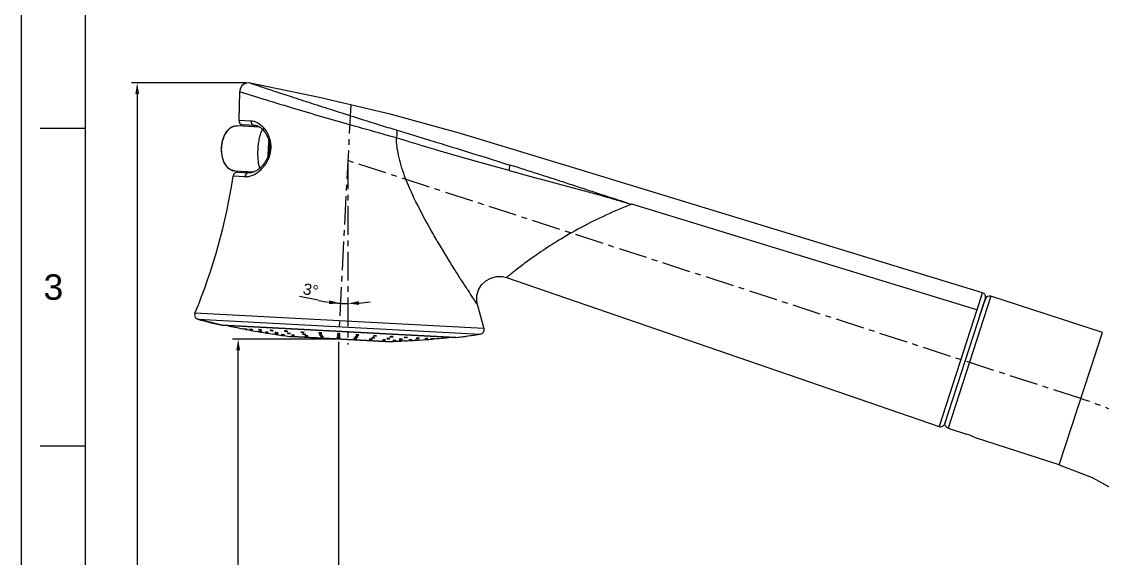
# Model space of a CAD drawing. Header units: millimetres. Extents: x 120 to 1856, y -818 to 764.
# Drawn here: x 119.5 to 360, y -413.2 to -293.8 of the extents above; entities that cross this region are included whole.
import ezdxf

# ---------------------------------------------------------------- set-up
doc = ezdxf.new("R2010")
doc.units = ezdxf.units.MM
doc.header["$LTSCALE"] = 0.1
doc.linetypes.add('CENTERX2', pattern=[101.6, 63.5, -12.7, 12.7, -12.7])
doc.layers.add('CENTER', color=1, linetype='CENTERX2')
doc.layers.add('DIM', color=3, linetype='Continuous')
doc.styles.get("Standard").update_dxf_attribs({"font": 'arial.ttf'})
doc.dimstyles.new('ISO-25', dxfattribs={"dimtxt": 2.5, "dimasz": 2.5, "dimexe": 1.25, "dimexo": 0.625, "dimtad": 1, "dimlfac": 1.33325, "dimtxsty": 'Standard', "dimcen": 2.5, "dimadec": 0, "dimazin": 0, "dimtfac": 1, "dimtmove": 0, "dimatfit": 3, "dimfxl": 0, "dimarcsym": 0})

# ---------------------------------------------------------------- blocks, each defined once
blk = doc.blocks.new('*D78')
at = {"layer": 'Defpoints', "color": 0}
for p in [(167.73, -364.44), (190.04, -364.44), (190.04, -583.77)]:
    blk.add_point(p, dxfattribs=at)
at = {"layer": 'DIM', "color": 0, "lineweight": -2}
for p, q in [((189.42, -364.44), (166.48, -364.44)), ((167.73, -581.27), (167.73, -366.94)), ((189.42, -583.77), (166.48, -583.77))]:
    blk.add_line(p, q, dxfattribs=at)
at = {"layer": 'DIM', "color": 0}
for points in [[(167.31, -366.94), (168.14, -366.94), (167.73, -364.44)], [(167.31, -581.27), (168.14, -581.27), (167.73, -583.77)]]:
    blk.add_solid(points, dxfattribs=at)
at = {"layer": 'DIM', "color": 0, "insert": (165.6, -474.1), "char_height": 2.5, "attachment_point": 5, "rotation": 90}
blk.add_mtext('219,3', dxfattribs=at)
blk = doc.blocks.new('*D85')
at = {"layer": 'Defpoints', "color": 0}
for p in [(170.11, -307.42), (145.25, -583.77), (386.14, -583.77)]:
    blk.add_point(p, dxfattribs=at)
at = {"layer": 'DIM', "color": 0, "lineweight": -2}
for p, q in [((169.48, -307.42), (144, -307.42)), ((145.25, -309.92), (145.25, -581.27)), ((385.52, -583.77), (144, -583.77))]:
    blk.add_line(p, q, dxfattribs=at)
at = {"layer": 'DIM', "color": 0}
for points in [[(144.83, -309.92), (145.67, -309.92), (145.25, -307.42)], [(144.83, -581.27), (145.67, -581.27), (145.25, -583.77)]]:
    blk.add_solid(points, dxfattribs=at)
at = {"layer": 'DIM', "color": 0, "insert": (143.12, -445.59), "char_height": 2.5, "attachment_point": 5, "rotation": 90}
blk.add_mtext('276,3', dxfattribs=at)
blk = doc.blocks.new('*D86')
at = {"layer": 'Defpoints', "color": 0}
for p in [(192.77, -312.32), (192.12, -324.7), (191.57, -356.51), (190.04, -364.44), (192.12, -365.68)]:
    blk.add_point(p, dxfattribs=at)
at = {"layer": 'DIM', "color": 0, "lineweight": -2}
blk.add_line((185.5, -355.81), (181.38, -354.94), dxfattribs=at)
for start, end in [(257.9839, 267), (257.9909, 262.4954), (267, 270), (274.5046, 279.0091)]:
    blk.add_arc((192.12, -324.7), 31.81, start, end, dxfattribs=at)
at = {"layer": 'DIM', "color": 0}
for points in [[(188.01, -355.82), (187.93, -356.65), (190.46, -356.47)], [(194.64, -356.83), (194.6, -356), (192.12, -356.51)]]:
    blk.add_solid(points, dxfattribs=at)
at = {"layer": 'DIM', "color": 0, "insert": (183.84, -353.51), "char_height": 2.5, "attachment_point": 5, "rotation": 347.9839}
blk.add_mtext('3°', dxfattribs=at)
blk = doc.blocks.new('*D84')
at = {"layer": 'Defpoints', "color": 0}
for p in [(190.04, -364.44), (412.22, -473.76), (412.22, -516.75)]:
    blk.add_point(p, dxfattribs=at)
at = {"layer": 'DIM', "color": 0, "lineweight": -2}
for p, q in [((190.04, -365.06), (190.04, -475.01)), ((412.22, -516.13), (412.22, -472.51)), ((192.54, -473.76), (409.72, -473.76))]:
    blk.add_line(p, q, dxfattribs=at)
at = {"layer": 'DIM', "color": 0}
for points in [[(192.54, -473.34), (192.54, -474.18), (190.04, -473.76)], [(409.72, -473.34), (409.72, -474.18), (412.22, -473.76)]]:
    blk.add_solid(points, dxfattribs=at)
at = {"layer": 'DIM', "color": 0, "insert": (301.13, -471.63), "char_height": 2.5, "attachment_point": 5}
blk.add_mtext('222,2', dxfattribs=at)

msp = doc.modelspace()

# ---------------------------------------------------------------- linework, layer by layer
for p, q in [((133.6792, -176.134), (133.6792, -741.7905)), ((133.6792, -317.5481), (123.6792, -317.5481)), ((133.6792, -388.2552), (123.6792, -388.2552))]:
    msp.add_line(p, q)
at = {"color": 7, "linetype": 'Continuous'}
for p, q in [((168.0285, -309.4151), (167.8514, -315.6854)), ((171.6674, -310.5231), (168.0285, -309.4151)), ((172.7765, -310.8595), (171.6674, -310.5231)), ((174.5279, -311.3892), (172.7765, -310.8595)), ((172.397, -317.25), (167.4841, -316.9925)), ((167.8501, -315.7099), (170.5356, -315.8506)), ((167.8514, -315.6854), (167.8502, -315.7097)), ((171.3732, -316.8959), (168.7965, -316.7609)), ((193.6389, -317.0368), (192.5413, -316.7196)), ((173.3954, -318.0686), (173.0565, -317.7164)), ((202.8402, -317.8859), (208.6933, -319.6675)), ((243.0517, -326.5207), (217.1836, -318.6759)), ((163.9539, -321.8143), (164.0554, -321.8197)), ((174.5674, -322.7545), (174.6075, -321.9888)), ((174.7004, -322.0847), (174.6031, -322.0809)), ((174.5726, -322.6624), (174.6081, -322.6647)), ((166.9608, -326.9788), (171.2264, -327.2023)), ((333.3277, -354.1209), (243.0517, -326.5207)), ((169.2105, -328.302), (166.5915, -328.1647)), ((167.6328, -327.3144), (170.1488, -327.4463)), ((169.2557, -327.2993), (169.2505, -327.3992)), ((169.2558, -327.2993), (170.6843, -327.3742)), ((254.3259, -334.1504), (255.2878, -334.4444)), ((332.0917, -357.924), (255.2885, -334.4429)), ((227.4107, -350.7636), (323.651, -383.9018)), ((324.9276, -383.2653), (333.9862, -355.3861)), ((335.1977, -354.8934), (325.6645, -384.2336)), ((332.1073, -357.9324), (333.3257, -354.1254)), ((332.8279, -358.9491), (333.9686, -355.4361)), ((333.9836, -355.3902), (333.6857, -356.31)), ((360.0013, -362.9525), (335.1977, -354.8934)), ((220.9295, -356.6934), (222.3947, -362.0493)), ((332.0912, -357.9256), (323.651, -383.9018)), ((333.4224, -357.121), (333.6857, -356.31)), ((222.3947, -362.0493), (158.1133, -358.6804)), ((164.115, -361.3637), (158.7767, -360.029)), ((158.7767, -360.029), (221.594, -363.3211)), ((164.1668, -361.371), (164.115, -361.3637)), ((216.1453, -364.0905), (164.115, -361.3637)), ((164.1668, -361.371), (216.0931, -364.0923)), ((168.6786, -362.1379), (168.6525, -362.1328)), ((168.7533, -362.1526), (168.6786, -362.1379)), ((168.9994, -362.2009), (168.7533, -362.1526)), ((169.1329, -362.2271), (168.9994, -362.2009)), ((169.3397, -362.1999), (169.0578, -362.155)), ((169.0578, -362.155), (169.1613, -362.182)), ((169.2454, -362.2491), (169.1329, -362.2271)), ((169.1613, -362.182), (169.3365, -362.2185)), ((169.3202, -362.2638), (169.2454, -362.2491)), ((169.3463, -362.2689), (169.3202, -362.2638)), ((169.6479, -362.2621), (169.4729, -362.2257)), ((169.5823, -362.2648), (169.7517, -362.2892)), ((169.7517, -362.2892), (169.6479, -362.2621)), ((170.6054, -362.2658), (170.2585, -362.2208)), ((170.2585, -362.2208), (170.3612, -362.2535)), ((170.3612, -362.2535), (170.4718, -362.278)), ((170.7388, -362.3274), (170.8515, -362.3441)), ((170.8498, -362.3166), (170.7394, -362.2921)), ((170.9527, -362.3493), (170.8498, -362.3166)), ((170.8515, -362.3441), (170.9527, -362.3493)), ((172.0411, -362.7654), (172.0243, -362.7625)), ((172.0901, -362.7738), (172.0411, -362.7654)), ((172.1667, -362.787), (172.0901, -362.7738)), ((172.3716, -362.8224), (172.1667, -362.787)), ((172.2082, -362.3276), (172.3099, -362.3648)), ((172.3614, -362.3771), (172.6067, -362.4236)), ((172.6178, -362.8649), (172.3716, -362.8224)), ((172.7396, -362.8237), (172.468, -362.7868)), ((172.468, -362.7868), (172.571, -362.8109)), ((172.7498, -362.3974), (172.5053, -362.351)), ((172.571, -362.8109), (172.7376, -362.8416)), ((172.6927, -362.8778), (172.6178, -362.8649)), ((172.7189, -362.8823), (172.6927, -362.8778)), ((172.727, -362.4409), (172.8243, -362.451)), ((172.9029, -362.4469), (172.8011, -362.4096)), ((172.8243, -362.451), (172.9029, -362.4469)), ((173.0596, -362.8804), (172.8932, -362.8497)), ((172.9869, -362.8828), (173.1628, -362.9045)), ((173.1628, -362.9045), (173.0596, -362.8804)), ((174.1419, -362.8988), (173.7775, -362.8585)), ((173.7775, -362.8585), (173.8797, -362.8878)), ((173.8797, -362.8878), (173.9733, -362.9063)), ((174.245, -362.9506), (174.443, -362.9726)), ((174.3702, -362.9407), (174.2767, -362.9222)), ((174.4726, -362.9701), (174.3702, -362.9407)), ((174.443, -362.9726), (174.4725, -362.9703)), ((174.8319, -362.4713), (174.9324, -362.5118)), ((174.9324, -362.5118), (175.3098, -362.5776)), ((175.4267, -362.5377), (175.0494, -362.4719)), ((175.5273, -362.5782), (175.4267, -362.5377)), ((176.0798, -362.9789), (175.8866, -362.974)), ((175.8866, -362.974), (175.9879, -363.0073)), ((175.9879, -363.0073), (176.017, -363.0134)), ((176.0165, -363.0134), (176.3895, -363.0709)), ((176.4523, -363.0363), (176.0798, -362.9789)), ((176.3895, -363.0709), (176.5822, -363.0757)), ((176.4807, -363.0423), (176.4518, -363.0363)), ((176.5822, -363.0757), (176.4807, -363.0423)), ((178.029, -362.6464), (178.0864, -362.6771)), ((178.0864, -362.6771), (178.1133, -362.6849)), ((178.1285, -362.6888), (178.4408, -362.7416)), ((178.6254, -362.6957), (178.2699, -362.6386)), ((178.6677, -362.7075), (178.6254, -362.6957)), ((178.7251, -362.7382), (178.6677, -362.7075)), ((181.7021, -362.8666), (181.6765, -362.8461)), ((181.7021, -362.8666), (181.7461, -362.8816)), ((181.7752, -362.8892), (182.1051, -362.937)), ((181.8333, -362.8245), (181.9417, -362.8298)), ((181.9417, -362.8298), (182.2747, -362.8778)), ((182.1051, -362.937), (182.2143, -362.9424)), ((182.2143, -362.9424), (182.3571, -362.9328)), ((182.3167, -362.8892), (182.2747, -362.8778)), ((182.348, -362.9004), (182.3167, -362.8892)), ((182.3736, -362.9209), (182.348, -362.9004)), ((182.3571, -362.9328), (182.3736, -362.9209)), ((185.6343, -363.0627), (185.6405, -363.073)), ((185.7691, -363.0353), (185.6399, -363.055)), ((185.6405, -363.073), (185.6906, -363.0944)), ((185.6906, -363.0944), (185.7325, -363.1051)), ((185.8816, -363.036), (185.7691, -363.0353)), ((186.2339, -363.0767), (185.8816, -363.036)), ((186.2929, -363.0928), (186.2339, -363.0767)), ((186.3261, -363.1089), (186.2929, -363.0928)), ((350.4217, -392.4353), (360.0013, -362.9525)), ((175.4266, -363.3174), (175.4003, -363.3135)), ((175.5018, -363.3286), (175.4266, -363.3174)), ((175.6147, -363.3454), (175.5018, -363.3286)), ((175.8815, -363.3852), (175.6147, -363.3454)), ((175.9943, -363.402), (175.8815, -363.3852)), ((175.8997, -363.3396), (175.8877, -363.3402)), ((175.8878, -363.3401), (175.9204, -363.3486)), ((175.9505, -363.3443), (175.8997, -363.3396)), ((175.9204, -363.3486), (175.9903, -363.3613)), ((176.0356, -363.3545), (175.9505, -363.3443)), ((175.9903, -363.3613), (176.3264, -363.4125)), ((176.0695, -363.4132), (175.9943, -363.402)), ((176.4807, -363.4204), (176.0356, -363.3545)), ((176.0958, -363.4172), (176.0695, -363.4132)), ((176.4355, -363.4272), (176.5206, -363.4374)), ((176.5506, -363.4331), (176.4807, -363.4204)), ((176.5206, -363.4374), (176.5714, -363.4421)), ((176.5834, -363.4416), (176.5506, -363.4331)), ((176.5714, -363.4421), (176.5834, -363.4416)), ((177.3643, -363.4164), (177.3173, -363.4184)), ((177.3173, -363.4184), (177.3593, -363.4322)), ((177.3593, -363.4322), (177.4191, -363.4443)), ((177.9112, -363.4873), (177.3643, -363.4164)), ((177.4191, -363.4443), (177.5239, -363.462)), ((177.7728, -363.4965), (177.8839, -363.5087)), ((178.0132, -363.5132), (177.9112, -363.4873)), ((177.9128, -363.5113), (177.9662, -363.5152)), ((177.9662, -363.5152), (178.0132, -363.5132)), ((178.9194, -363.1259), (178.6896, -363.1275)), ((178.6896, -363.1275), (178.7645, -363.1574)), ((178.7645, -363.1574), (178.7811, -363.1614)), ((178.79, -363.1634), (179.156, -363.2175)), ((179.2853, -363.1801), (178.9194, -363.1259)), ((179.156, -363.2175), (179.3845, -363.2186)), ((179.311, -363.1861), (179.2846, -363.1801)), ((179.3859, -363.216), (179.311, -363.1861)), ((179.5911, -363.5429), (179.6939, -363.5386)), ((179.6277, -363.5581), (179.5911, -363.5429)), ((200.4705, -364.9837), (179.6106, -363.8905)), ((179.6453, -363.8936), (179.6106, -363.8905)), ((179.6922, -363.572), (179.6277, -363.5581)), ((179.6453, -363.8936), (200.4357, -364.9831)), ((179.6922, -363.572), (179.8052, -363.5908)), ((180.1864, -363.5979), (179.6939, -363.5386)), ((180.0717, -363.623), (180.1847, -363.6315)), ((180.1847, -363.6314), (180.2605, -363.6329)), ((180.2876, -363.627), (180.1864, -363.5979)), ((180.2605, -363.6329), (180.2876, -363.627)), ((182.0461, -363.3113), (182.1935, -363.296)), ((182.0798, -363.3312), (182.0461, -363.3113)), ((182.0798, -363.3312), (182.1203, -363.3424)), ((182.1458, -363.3482), (182.4664, -363.392)), ((182.1935, -363.296), (182.3028, -363.3018)), ((182.3028, -363.3018), (182.6434, -363.3471)), ((182.4664, -363.392), (182.7388, -363.3894)), ((182.7298, -363.6976), (182.5541, -363.7052)), ((182.5541, -363.7052), (182.6546, -363.7359)), ((182.6804, -363.3557), (182.6434, -363.3471)), ((182.6546, -363.7359), (182.7469, -363.7508)), ((182.7096, -363.3642), (182.6804, -363.3557)), ((182.7433, -363.384), (182.7096, -363.3642)), ((183.1507, -363.7446), (182.7298, -363.6976)), ((183.0758, -363.783), (183.1725, -363.7858)), ((183.2514, -363.7753), (183.1507, -363.7446)), ((183.1725, -363.7858), (183.2514, -363.7753)), ((185.7325, -363.1051), (186.1046, -363.1465)), ((185.7878, -363.5161), (185.7961, -363.5259)), ((185.9174, -363.4949), (185.7919, -363.5106)), ((185.7961, -363.5259), (185.8465, -363.5436)), ((185.8465, -363.5436), (185.887, -363.5526)), ((185.887, -363.5526), (186.2613, -363.5915)), ((186.03, -363.4966), (185.9174, -363.4949)), ((186.0049, -363.8941), (186.105, -363.9248)), ((186.3865, -363.5348), (186.03, -363.4966)), ((186.105, -363.9248), (186.3216, -363.951)), ((186.6027, -363.9174), (186.2652, -363.8828)), ((186.3323, -363.1189), (186.3261, -363.1089)), ((186.4437, -363.5484), (186.3865, -363.5348)), ((186.4426, -363.9594), (186.6384, -363.9618)), ((186.4776, -363.5616), (186.4437, -363.5484)), ((186.4859, -363.5713), (186.4776, -363.5616)), ((186.703, -363.9481), (186.6027, -363.9174)), ((186.6384, -363.9618), (186.703, -363.9481)), ((189.808, -364.1258), (189.7079, -364.0969)), ((189.7481, -363.719), (189.7271, -363.7319)), ((189.7271, -363.7319), (189.8262, -363.7664)), ((190.0044, -363.7057), (189.7481, -363.719)), ((189.7716, -363.2727), (189.7503, -363.2883)), ((189.7503, -363.2883), (189.8484, -363.3284)), ((190.0288, -363.2542), (189.7716, -363.2727)), ((189.808, -364.1258), (189.8803, -364.135)), ((190.1517, -363.7948), (189.8262, -363.7664)), ((190.1739, -363.3592), (189.8484, -363.3284)), ((189.8803, -364.135), (190.0557, -364.1487)), ((190.3268, -363.734), (190.0044, -363.7057)), ((190.351, -363.2849), (190.0288, -363.2542)), ((190.3067, -364.1045), (190.0592, -364.0816)), ((190.2598, -363.7952), (190.1517, -363.7948)), ((190.2822, -363.3585), (190.1739, -363.3592)), ((190.1892, -364.1532), (190.407, -364.1335)), ((190.407, -364.1335), (190.3067, -364.1045)), ((190.4261, -363.7685), (190.3268, -363.734)), ((190.4493, -363.325), (190.351, -363.2849)), ((193.5997, -364.2761), (193.411, -364.2996)), ((193.411, -364.2996), (193.5113, -364.3253)), ((193.5113, -364.3253), (193.6687, -364.3381)), ((193.8532, -364.2805), (193.5997, -364.2761)), ((193.6755, -363.9388), (193.6663, -363.9476)), ((193.6663, -363.9476), (193.7305, -363.9729)), ((193.6977, -363.9319), (193.6755, -363.9388)), ((193.7305, -363.9729), (193.7658, -363.9788)), ((193.7658, -363.9788), (194.1097, -363.9982)), ((194.0104, -364.2933), (193.8532, -364.2805)), ((193.8735, -363.5044), (193.8663, -363.5138)), ((193.8663, -363.5138), (193.9404, -363.5459)), ((194.0323, -363.4765), (193.8793, -363.5012)), ((193.8931, -364.3429), (193.9902, -364.34)), ((193.9648, -363.5504), (194.3134, -363.5716)), ((193.9902, -364.34), (194.1109, -364.3189)), ((194.1109, -364.3189), (194.0104, -364.2933)), ((194.1479, -363.4729), (194.0323, -363.4765)), ((194.1097, -363.9982), (194.2214, -363.9948)), ((194.4677, -363.4943), (194.1479, -363.4729)), ((194.2214, -363.9948), (194.3074, -363.9866)), ((194.333, -363.9474), (194.2666, -363.9346)), ((194.3074, -363.9866), (194.3571, -363.9746)), ((194.3134, -363.5716), (194.4259, -363.5665)), ((194.3663, -363.9658), (194.333, -363.9474)), ((194.3571, -363.9746), (194.3663, -363.9657)), ((194.4259, -363.5665), (194.5115, -363.5556)), ((194.5321, -363.5088), (194.4677, -363.4943)), ((194.5115, -363.5556), (194.5591, -363.5404)), ((194.5663, -363.531), (194.5321, -363.5088)), ((194.5591, -363.5404), (194.5663, -363.5309)), ((196.8617, -364.4886), (196.9627, -364.5096)), ((196.9627, -364.5096), (197.0356, -364.5146)), ((197.0356, -364.5146), (197.2786, -364.519)), ((197.3886, -364.4658), (197.1459, -364.4614)), ((197.2786, -364.519), (197.489, -364.5091)), ((197.4613, -364.4708), (197.3886, -364.4658)), ((197.4435, -364.1363), (197.408, -364.1526)), ((197.408, -364.1526), (197.446, -364.1698)), ((197.4983, -364.1277), (197.4435, -364.1363)), ((197.446, -364.1698), (197.5082, -364.179)), ((197.5625, -364.4917), (197.4613, -364.4708)), ((197.489, -364.5091), (197.5625, -364.4917)), ((197.5082, -364.179), (197.6175, -364.1871)), ((197.8517, -363.7129), (197.8241, -363.7306)), ((197.8241, -363.7306), (197.8493, -363.7479)), ((197.8493, -363.7479), (197.9233, -363.7626)), ((197.9096, -363.7006), (197.8517, -363.7129)), ((197.8786, -364.1881), (197.9928, -364.1807)), ((198.0163, -363.7713), (197.9233, -363.7626)), ((198.071, -364.1359), (198.0085, -364.1266)), ((198.2398, -363.7748), (198.0163, -363.7713)), ((198.0196, -364.1779), (198.0734, -364.1693)), ((198.1089, -364.1531), (198.071, -364.1359)), ((198.0734, -364.1693), (198.1089, -364.1531)), ((198.4361, -363.7597), (198.2398, -363.7748)), ((198.4997, -363.7117), (198.4257, -363.6971)), ((198.4975, -363.7468), (198.4361, -363.7597)), ((198.4975, -363.7468), (198.5251, -363.7291)), ((198.5251, -363.7291), (198.4997, -363.7117)), ((200.0426, -364.6257), (199.8248, -364.6509)), ((199.8248, -364.6509), (199.9267, -364.666)), ((199.9267, -364.6661), (200.3085, -364.6654)), ((200.4245, -364.625), (200.0426, -364.6257)), ((200.3085, -364.6654), (200.5263, -364.6401)), ((200.5263, -364.6401), (200.4245, -364.625)), ((200.4357, -364.9831), (200.4705, -364.9837)), ((200.8421, -364.3145), (200.7645, -364.3364)), ((200.7645, -364.3364), (200.8375, -364.3548)), ((200.8657, -364.3571), (200.9609, -364.3614)), ((200.9609, -364.3614), (201.191, -364.3588)), ((201.191, -364.3588), (201.372, -364.3452)), ((201.4663, -364.3212), (201.3649, -364.3004)), ((201.3887, -364.3431), (201.4663, -364.3212)), ((201.532, -363.9058), (201.4716, -363.9304)), ((201.4716, -363.9304), (201.5297, -363.9518)), ((201.5297, -363.9518), (201.572, -363.9568)), ((201.572, -363.9568), (201.6722, -363.9624)), ((201.6722, -363.9624), (201.9144, -363.9584)), ((201.9144, -363.9584), (202.0263, -363.9491)), ((202.0263, -363.9491), (202.0851, -363.9413)), ((202.1736, -363.9117), (202.0731, -363.8853)), ((202.0851, -363.9413), (202.1132, -363.9363)), ((202.348, -364.7518), (202.0986, -364.7754)), ((202.0986, -364.7754), (202.1452, -364.7824)), ((202.1132, -363.9363), (202.1736, -363.9117)), ((202.1452, -364.7824), (202.1805, -364.7837)), ((202.2013, -364.7841), (202.5515, -364.7776)), ((202.6977, -364.7452), (202.348, -364.7518)), ((202.5515, -364.7776), (202.6632, -364.7714)), ((202.6632, -364.7714), (202.7939, -364.7574)), ((202.7541, -364.747), (202.6977, -364.7452)), ((202.8007, -364.754), (202.7541, -364.747)), ((203.5281, -364.8537), (203.54, -364.8554)), ((203.6498, -364.8423), (203.5303, -364.8526)), ((203.7008, -364.4643), (203.5675, -364.4899)), ((203.5675, -364.4899), (203.6698, -364.5041)), ((203.6316, -364.8557), (203.9961, -364.8431)), ((203.6698, -364.5041), (203.7741, -364.5052)), ((204.1675, -364.4473), (203.7008, -364.4643)), ((204.1268, -364.8235), (203.7626, -364.8361)), ((204.0422, -364.8792), (204.0156, -364.8804)), ((204.0238, -364.4961), (204.1367, -364.4871)), ((204.1181, -364.8759), (204.0422, -364.8792)), ((204.1089, -364.8369), (204.2283, -364.8266)), ((204.2197, -364.8715), (204.1181, -364.8759)), ((204.1367, -364.4871), (204.2158, -364.4774)), ((204.2187, -364.8238), (204.1667, -364.8231)), ((204.2699, -364.4615), (204.1675, -364.4473)), ((204.2158, -364.4774), (204.2699, -364.4615)), ((204.2305, -364.8255), (204.2187, -364.8238)), ((204.2322, -364.871), (204.2197, -364.8715)), ((204.6156, -364.8544), (204.2322, -364.871)), ((204.7181, -364.8499), (204.6156, -364.8544)), ((204.7729, -364.0757), (204.6687, -364.1055)), ((204.6687, -364.1055), (204.7703, -364.1252)), ((204.8611, -364.1276), (204.7703, -364.1252)), ((205.1784, -364.1123), (204.8611, -364.1276)), ((205.2672, -364.1016), (205.1784, -364.1123)), ((205.2672, -364.1016), (205.3443, -364.0864)), ((205.3714, -364.0718), (205.2698, -364.0521)), ((205.3443, -364.0864), (205.3714, -364.0718)), ((205.8764, -364.5783), (205.6766, -364.6054)), ((205.6766, -364.6054), (205.78, -364.6126)), ((205.78, -364.6126), (205.877, -364.6108)), ((206.2761, -364.5599), (205.8764, -364.5783)), ((206.1798, -364.5942), (206.2876, -364.5842)), ((206.3796, -364.5671), (206.2761, -364.5599)), ((206.2876, -364.5842), (206.3796, -364.5671)), ((207.2599, -364.6508), (206.9861, -364.6771)), ((206.9861, -364.6771), (207.0903, -364.6771)), ((207.0903, -364.6771), (207.2985, -364.6665)), ((207.585, -364.6327), (207.2599, -364.6508)), ((207.4498, -364.216), (207.2924, -364.2491)), ((207.2924, -364.2491), (207.3953, -364.262)), ((207.3953, -364.262), (207.4928, -364.261)), ((207.4155, -364.6589), (207.6213, -364.6424)), ((207.4564, -364.6997), (207.4298, -364.7014)), ((207.8926, -364.1903), (207.4498, -364.216)), ((207.5323, -364.6946), (207.4564, -364.6997)), ((207.6465, -364.6871), (207.5323, -364.6946)), ((207.6894, -364.6326), (207.585, -364.6327)), ((207.6213, -364.6424), (207.6894, -364.6326)), ((207.7815, -364.6781), (207.6465, -364.6871)), ((208.0187, -364.6624), (207.7815, -364.6781)), ((207.8382, -364.2363), (207.9284, -364.2237)), ((207.9957, -364.2031), (207.8926, -364.1903)), ((207.9284, -364.2237), (207.9957, -364.2031)), ((208.0525, -364.6602), (208.0187, -364.6624)), ((208.1006, -364.657), (208.0525, -364.6602)), ((208.1332, -364.6549), (208.1006, -364.657)), ((208.1332, -364.6549), (208.1159, -364.656)), ((209.4603, -364.3213), (209.2421, -364.356)), ((209.2421, -364.356), (209.3462, -364.3613)), ((209.3462, -364.3613), (209.4624, -364.3563)), ((209.8417, -364.2954), (209.4603, -364.3213)), ((209.8269, -364.3242), (209.7278, -364.3354)), ((209.946, -364.3007), (209.8269, -364.3242)), ((209.8417, -364.2954), (209.946, -364.3007)), ((210.7267, -364.3877), (210.4428, -364.4217)), ((210.4428, -364.4217), (210.5479, -364.4195)), ((210.5479, -364.4195), (210.7494, -364.4048)), ((211.0418, -364.363), (210.7267, -364.3877)), ((210.8746, -364.4416), (210.8481, -364.4439)), ((210.8631, -364.3948), (211.0753, -364.3728)), ((210.9505, -364.4348), (210.8746, -364.4416)), ((211.0459, -364.4263), (210.9505, -364.4348)), ((211.147, -364.3608), (211.0418, -364.363)), ((211.0649, -364.4246), (211.0459, -364.4263)), ((211.2002, -364.4125), (211.0649, -364.4246)), ((211.0753, -364.3728), (211.147, -364.3608)), ((211.4379, -364.3913), (211.2002, -364.4125)), ((211.4717, -364.3883), (211.4379, -364.3913)), ((211.5258, -364.3835), (211.4717, -364.3883)), ((211.5524, -364.3811), (211.5258, -364.3835)), ((216.0931, -364.0923), (216.1453, -364.0905)), ((216.1453, -364.0905), (221.594, -363.3211)), ((325.6645, -384.2336), (329.8016, -385.5778)), ((350.4217, -392.4353), (331.8, -386.3847))]:
    msp.add_line(p, q, dxfattribs=at)
msp.add_lwpolyline([(119.5378, -161.9925), (539.5378, -161.9925), (539.5378, -755.9319), (119.5378, -755.9319)], close=True)
for points in [[(170.4082, -307.4593), (170.1087, -307.4246), (169.5464, -307.482), (169.0036, -307.7063), (168.5451, -308.0824), (168.2192, -308.5708), (168.053, -309.1112), (168.0285, -309.4151)], [(217.1836, -318.6759), (201.8389, -314.4917), (186.0926, -310.7141), (170.4082, -307.4593)], [(167.4842, -316.9925), (166.9349, -317.0284), (166.3592, -317.2089), (165.8329, -317.5226), (165.3878, -317.9288), (165.0042, -318.4198), (164.6637, -319.0152), (164.3786, -319.6911), (164.1602, -320.4183), (164.0175, -321.1587), (163.9539, -321.8143)], [(163.9539, -321.8143), (163.9484, -322.4708), (164.0121, -323.2195), (164.1514, -323.9616), (164.3623, -324.6609), (164.6378, -325.2893), (164.9694, -325.8227), (165.3707, -326.2771), (165.861, -326.6455), (166.415, -326.8856), (166.9607, -326.9788)], [(220.9331, -356.7078), (220.8119, -356.0291), (220.8387, -354.746), (221.1977, -353.497), (221.8716, -352.3762), (222.7945, -351.4825), (223.9411, -350.8428), (225.2066, -350.5245), (226.5093, -350.5442), (227.4108, -350.7635)], [(350.4217, -392.4353), (357.6951, -395.2633), (365.0222, -399.2117), (371.9678, -404.1557), (378.3242, -410.0388), (383.9043, -416.7575), (388.5744, -424.1393), (392.2112, -432.0037), (394.7731, -440.141), (396.2702, -448.3356), (396.7176, -456.1561)]]:
    msp.add_lwpolyline(points, dxfattribs=at)
for centre, radius, start, end in [((685.7745, 1381.9175), 1768.8021, 253.1997785, 253.383543), ((638.5551, 1223.0885), 1603.1026, 253.3774019, 253.8460542), ((167.3426, -319.1618), 2.172, 100.280473, 101.702669), ((168.8488, -315.7622), 1, 177, 267), ((167.6522, -322.4178), 7.6395, 37.224361, 41.438473), ((566.1488, 861.9878), 1234.5429, 252.7045587, 252.8852591), ((175.2993, -319.1449), 2.5411, 148.6096, 149.693775), ((197.742, -323.1805), 23.1652, 174.621326, 177.051224), ((168.8755, -321.7054), 5.8472, 349.560768, 355.89034), ((168.9397, -321.7133), 5.7826, 355.922504, 357.279089), ((199.4228, -324.0571), 24.8895, 177.000035, 177.463369), ((167.0468, -324.8064), 2.1721, 251.932138, 253.798139), ((38.0296, -308.8817), 130, 337.476201, 351.469785), ((167.5804, -328.313), 1, 87, 171.469785), ((333.0323, -355.0815), 1.0001, 342.291413, 72.941436), ((334.8887, -355.8444), 1, 72, 162), ((159.037, -359.0635), 1, 157.476201, 254.912861), ((197.8719, -215.0062), 150.2, 254.912861, 257.012049), ((197.8719, -215.0062), 150, 257.470867, 258.767191), ((171.8208, -349.7341), 12.7292, 258.745816, 259.356555), ((166.981, -374.7486), 12.7684, 78.745763, 79.354659), ((197.8719, -215.0062), 150, 259.037243, 260.077413), ((171.3771, -352.1163), 10.306, 259.334782, 259.971117), ((171.7179, -356.2767), 6.1294, 258.269933, 259.545148), ((169.4913, -368.3029), 6.1391, 78.269886, 79.54454), ((171.7063, -356.3694), 6.036, 259.493549, 260.77658), ((172.8293, -360.2933), 2.1357, 255.924168, 257.343738), ((173.1927, -358.7744), 3.6959, 260.877096, 262.76103), ((197.8719, -215.0062), 150, 260.346659, 261.384045), ((175.0092, -349.9073), 13.1322, 260.038825, 260.718478), ((170.6166, -375.8124), 13.1611, 80.038779, 80.716966), ((172.281, -364.4853), 2.1398, 75.932169, 77.343972), ((174.6234, -352.2855), 10.7229, 260.703334, 261.221115), ((175.0978, -356.8351), 6.1745, 259.506741, 260.775691), ((175.152, -356.5386), 6.4759, 260.723169, 261.948718), ((173.1509, -369.0002), 6.1814, 79.506689, 80.774673), ((178.3727, -361.7236), 0.9956, 254.903058, 255.803552), ((181.9607, -362.1199), 0.7914, 254.268271, 256.445755), ((221.436, -362.3337), 1, 279.087139, 16.523799), ((197.8719, -215.0062), 150, 261.652631, 263.007363), ((177.712, -353.4849), 10.0238, 262.054597, 262.683789), ((178.6057, -356.5675), 6.9789, 261.082422, 263.145565), ((178.1678, -360.5812), 2.9412, 264.461777, 265.026642), ((178.8769, -362.7298), 0.4421, 257.484063, 258.744621), ((180.5122, -358.85), 4.7933, 261.517923, 264.72702), ((182.3527, -362.3778), 0.9922, 256.459748, 257.967082), ((183.2589, -360.1298), 3.6569, 261.953071, 263.669925), ((183.3173, -359.6352), 4.155, 263.621013, 265.194717), ((183.2571, -360.3871), 3.4007, 265.144355, 266.94372), ((186.1551, -361.3447), 1.8024, 268.392613, 270.309949), ((186.3348, -361.4581), 2.1348, 268.02784, 269.647548), ((186.6366, -360.279), 3.6854, 265.096531, 266.98346), ((190.2352, -360.7715), 3.382, 266.957816, 269.220226), ((193.8574, -360.7843), 3.5588, 266.961578, 270.574485), ((194.0869, -362.818), 0.7425, 258.622916, 260.531842), ((197.6277, -365.2221), 1.1021, 95.951174, 96.742048), ((197.759, -361.1509), 3.0395, 267.332777, 272.256351), ((197.882, -363.0215), 1.1645, 275.457022, 276.785734), ((197.8719, -215.0062), 150, 270.992637, 272.347364), ((200.9421, -363.2763), 1.0835, 264.456984, 265.954511), ((201.242, -363.2703), 1.0827, 276.899855, 277.788124), ((202.2394, -362.5207), 2.2638, 268.508234, 269.035921), ((203.5711, -361.102), 3.7541, 270.316895, 270.923998), ((204.231, -374.4822), 9.6574, 92.780095, 93.450356), ((203.7358, -360.0024), 4.503, 270.487469, 273.667363), ((203.5284, -355.2127), 9.6417, 272.780476, 273.45168), ((204.1882, -368.6037), 3.7807, 90.325653, 90.929265), ((197.8719, -215.0062), 150, 272.615967, 273.653336), ((205.6968, -358.7239), 5.8896, 271.752882, 272.646029), ((205.6813, -358.2395), 6.3742, 272.584655, 274.485642), ((206.5014, -351.4482), 13.2423, 273.45097, 273.958214), ((207.3775, -360.3132), 3.9495, 271.672674, 273.347831), ((207.3539, -359.8413), 4.4219, 273.296407, 274.851278), ((207.4409, -360.8238), 3.4356, 274.790929, 276.640715), ((197.8719, -215.0062), 150, 273.922598, 274.962747), ((209.1153, -358.2965), 6.0697, 273.278021, 274.517347), ((209.1159, -358.2372), 6.1288, 274.468095, 275.729881), ((209.6921, -351.657), 12.7915, 274.741259, 275.252699), ((197.8719, -215.0062), 150, 275.23282, 276.529133), ((197.8719, -215.0062), 150.2, 276.987951, 279.087139), ((323.9766, -382.9563), 1, 251, 342), ((325.9926, -383.2794), 1.0169, 175.860747, 179.640601), ((326.0027, -383.2802), 1.027, 162.043677, 175.857458), ((324.9191, -400.5488), 15.7471, 64.089454, 71.937182)]:
    msp.add_arc(centre, radius, start, end, dxfattribs=at)
msp.add_ellipse((174.9232, -322.3892), major_axis=(0.2617, 4.9931), ratio=0.11205702, start_param=1.14560212, end_param=1.85838934, dxfattribs=at)
for points, knots in [([(170.4082, -307.4593), (170.3544, -307.4489), (170.8211, -307.5857), (171.0376, -307.674), (171.9378, -307.9636), (172.9241, -308.2955), (174.2606, -308.7368), (176.4767, -309.4682), (179.756, -310.5443), (184.1396, -311.9699), (190.6665, -314.0716), (195.7097, -315.6721), (199.1206, -316.7346)], [0, 0, 0, 0, 0.00544685, 0.02184334, 0.04861243, 0.08528738, 0.13139394, 0.18625817, 0.31835027, 0.4739055, 0.64480491, 1, 1, 1, 1]), ([(164.057, -321.8197), (164.0868, -321.2647), (164.2111, -320.4487), (164.5473, -319.4359), (165.0756, -318.3056), (165.7804, -317.4724), (166.4662, -317.1739)], [0, 0, 0, 0, 0.30690465, 0.45177993, 0.58698147, 1, 1, 1, 1]), ([(166.4662, -317.1739), (166.5025, -317.1581), (166.644, -317.1008), (166.7914, -317.0579), (166.9021, -317.035)], [0, 0, 0, 0, 0.2592497, 1, 1, 1, 1]), ([(166.955, -317.0247), (167, -317.0165), (167.1752, -316.9904), (167.3532, -316.9857), (167.4842, -316.9925)], [0, 0, 0, 0, 0.25865536, 1, 1, 1, 1]), ([(170.5356, -315.8506), (170.5225, -316.1015), (170.6609, -316.6166), (171.1419, -316.8838), (171.3732, -316.8959)], [0, 0, 0, 0, 0.5203208, 1, 1, 1, 1]), ([(170.5357, -315.8498), (171.0127, -315.8748), (172.0952, -316.1973), (172.9641, -316.9063), (173.3795, -317.3615)], [0, 0, 0, 0, 0.43672101, 1, 1, 1, 1]), ([(173.0565, -317.7164), (172.9957, -317.6597), (172.8475, -317.5298), (172.6129, -317.3536), (172.2693, -317.1411), (171.9285, -316.9956), (171.6461, -316.9276), (171.4883, -316.9044), (171.4119, -316.8979), (171.3732, -316.8959)], [0, 0, 0, 0, 0.10432295, 0.25360246, 0.40288197, 0.70144098, 0.85072049, 0.92536025, 1, 1, 1, 1]), ([(173.3793, -317.3618), (173.3202, -317.4836), (173.244, -317.7279), (173.323, -317.9851), (173.3954, -318.0686)], [0, 0, 0, 0, 0.5504459, 1, 1, 1, 1]), ([(202.9118, -319.6598), (202.1653, -319.455), (199.0699, -318.5964), (195.9814, -317.7129), (193.6388, -317.0369)], [0, 0, 0, 0, 0.24096759, 1, 1, 1, 1]), ([(169.2105, -328.302), (169.5597, -328.316), (170.3505, -328.2229), (171.5698, -327.7018), (172.8374, -326.7431), (174.4728, -324.8127), (175.4742, -321.476), (174.5025, -318.8087), (173.7354, -317.7964)], [0, 0, 0, 0, 0.0765404, 0.17151217, 0.28705268, 0.42138822, 0.72187585, 1, 1, 1, 1]), ([(172.149, -322.2438), (172.1724, -321.7969), (172.2487, -320.9347), (172.4496, -319.7252), (172.7199, -318.702), (172.9639, -318.1048), (173.1055, -317.8626)], [0, 0, 0, 0, 0.29737917, 0.57461664, 0.81353544, 1, 1, 1, 1]), ([(173.3954, -318.0686), (173.4324, -318.1111), (173.5041, -318.1967), (173.6469, -318.3793), (173.8196, -318.6252), (174.0171, -318.9523), (174.202, -319.3153), (174.3674, -319.7104), (174.5541, -320.2741), (174.6827, -320.9072), (174.7261, -321.5374), (174.7224, -321.8484), (174.7158, -321.9878)], [0, 0, 0, 0, 0.05092377, 0.10184752, 0.20369502, 0.30554252, 0.40739002, 0.50923753, 0.61108503, 0.81478003, 0.91662753, 1, 1, 1, 1]), ([(202.8401, -317.8865), (202.9874, -318.0855), (203.0794, -318.7256), (202.9965, -319.3155), (202.9118, -319.6595)], [0, 0, 0, 0, 0.41143934, 1, 1, 1, 1]), ([(227.9823, -326.8903), (225.8372, -326.2955), (221.5741, -325.1179), (216.2673, -323.643), (212.0791, -322.4467), (208.997, -321.5113), (205.94, -320.5996), (203.9242, -319.9536), (202.9117, -319.6595)], [0, 0, 0, 0, 0.25592021, 0.50848578, 0.63324015, 0.75667532, 0.87878828, 1, 1, 1, 1]), ([(220.9331, -356.7078), (221.0234, -356.8363), (220.2779, -355.7367), (219.9559, -355.2354), (218.7183, -353.3667), (217.4688, -351.4357), (215.9187, -349.006), (214.2425, -346.3135), (212.4548, -343.3579), (210.046, -339.2171), (207.3226, -334.1782), (204.8164, -328.5997), (203.3347, -323.8251), (202.9526, -320.9465), (202.9117, -319.6597)], [0, 0, 0, 0, 0.01132954, 0.04294259, 0.09019316, 0.14925405, 0.21788655, 0.29499726, 0.3789889, 0.46672333, 0.64060925, 0.79187375, 0.90713951, 1, 1, 1, 1]), ([(208.6938, -319.6684), (210.2874, -320.1535), (216.7779, -322.1308), (223.2511, -324.1645), (228.1361, -325.695)], [0, 0, 0, 0, 0.24551961, 1, 1, 1, 1]), ([(165.9734, -326.6954), (165.3212, -326.3286), (164.7052, -325.4261), (164.297, -324.2461), (164.0674, -323.202), (164.0286, -322.3759), (164.057, -321.8197)], [0, 0, 0, 0, 0.4127166, 0.54792389, 0.69287049, 1, 1, 1, 1]), ([(174.6259, -322.7649), (174.6062, -322.872), (174.5484, -323.1442), (174.4266, -323.5695), (174.2563, -324.0233), (174.0558, -324.4545), (173.7649, -324.9779), (173.3597, -325.5581), (172.849, -326.1263), (172.3388, -326.5788), (171.8363, -326.9314), (171.3665, -327.1843), (170.9246, -327.3526), (170.5814, -327.4276), (170.3267, -327.4498), (170.2088, -327.4494), (170.1488, -327.4463)], [0, 0, 0, 0, 0.03111012, 0.0795546, 0.12799909, 0.17644358, 0.22488807, 0.32177704, 0.41866602, 0.51555499, 0.61244397, 0.70933294, 0.80622192, 0.9031109, 0.95155538, 1, 1, 1, 1]), ([(172.5212, -326.3893), (172.4325, -326.125), (172.2912, -325.5234), (172.1152, -324.1403), (172.1083, -323.0205), (172.149, -322.2438)], [0, 0, 0, 0, 0.20007165, 0.4418239, 1, 1, 1, 1]), ([(166.3732, -326.8714), (166.3396, -326.8605), (166.2022, -326.8119), (166.0697, -326.7495), (165.9734, -326.6954)], [0, 0, 0, 0, 0.24196132, 1, 1, 1, 1]), ([(166.9609, -326.9788), (166.9183, -326.9765), (166.7428, -326.9629), (166.5687, -326.9294), (166.4407, -326.8923)], [0, 0, 0, 0, 0.24263682, 1, 1, 1, 1]), ([(227.9823, -326.8903), (228.0351, -326.6688), (228.112, -326.2734), (228.146, -325.8694), (228.1361, -325.6947)], [0, 0, 0, 0, 0.56563465, 1, 1, 1, 1]), ([(227.9823, -326.8903), (230.1527, -327.4921), (233.4196, -328.3846), (237.7887, -329.564), (241.0877, -330.4495), (243.844, -331.1889), (246.0516, -331.7903), (247.7092, -332.2478), (249.3666, -332.7134), (250.7476, -333.1066), (251.8513, -333.4278), (252.68, -333.6671), (253.3673, -333.8794), (253.9174, -334.0448), (254.1933, -334.1292), (254.3348, -334.1533)], [0, 0, 0, 0, 0.24717571, 0.37167104, 0.49665277, 0.62203299, 0.68485634, 0.74776253, 0.81074446, 0.87379305, 0.90533906, 0.93689603, 0.96846456, 0.98425062, 1, 1, 1, 1]), ([(254.3348, -334.1533), (254.1928, -334.1282), (253.9164, -334.0414), (253.3717, -333.8523), (252.6834, -333.6335), (251.8586, -333.3694), (250.7603, -333.0125), (249.387, -332.5687), (247.7411, -332.0317), (246.097, -331.4919), (243.9082, -330.7711), (241.1767, -329.8714), (237.9035, -328.8021), (233.5604, -327.4011), (230.3036, -326.3722), (228.136, -325.6935)], [0, 0, 0, 0, 0.0157034, 0.0314313, 0.0628944, 0.09435638, 0.12581786, 0.18872883, 0.25161667, 0.3144729, 0.37728597, 0.50273097, 0.62784192, 0.75249827, 1, 1, 1, 1]), ([(169.5423, -327.6661), (169.4959, -327.7073), (169.3313, -327.8861), (169.2354, -328.1238), (169.2105, -328.302)], [0, 0, 0, 0, 0.25652564, 1, 1, 1, 1]), ([(170.1488, -327.4463), (170.0979, -327.4436), (169.8792, -327.4524), (169.6672, -327.5551), (169.5423, -327.6661)], [0, 0, 0, 0, 0.23352397, 1, 1, 1, 1]), ([(255.2879, -334.4444), (253.3491, -335.1905), (249.4932, -336.8142), (244.0771, -339.5062), (239.2956, -342.2489), (235.8696, -344.4541), (233.5555, -346.0543), (232.0819, -347.1155), (230.7797, -348.0876), (229.6566, -348.9537), (228.7478, -349.672), (228.1172, -350.1845), (227.7638, -350.4704), (227.5582, -350.6454), (227.5015, -350.6823), (227.4011, -350.7758), (227.4107, -350.7635)], [0, 0, 0, 0, 0.19210863, 0.38660124, 0.55894861, 0.70158619, 0.76322705, 0.8191278, 0.86947203, 0.91358284, 0.95001394, 0.97731419, 0.98714342, 0.994256, 0.99855926, 1, 1, 1, 1]), ([(172.5053, -362.351), (172.4667, -362.3449), (172.3957, -362.3346), (172.3056, -362.3241), (172.2442, -362.321), (172.2183, -362.3221), (172.2084, -362.3253), (172.2082, -362.3276)], [0, 0, 0, 0, 0.39109171, 0.71175849, 0.92159922, 0.97683542, 1, 1, 1, 1]), ([(175.0494, -362.4719), (175.02, -362.4686), (174.9687, -362.4636), (174.8975, -362.4601), (174.8608, -362.4612), (174.8322, -362.4655), (174.8319, -362.4713)], [0, 0, 0, 0, 0.40314832, 0.71875582, 0.92065763, 1, 1, 1, 1]), ([(175.3098, -362.5776), (175.3392, -362.5809), (175.3905, -362.5859), (175.4617, -362.5894), (175.4984, -362.5883), (175.5269, -362.584), (175.5273, -362.5782)], [0, 0, 0, 0, 0.4031583, 0.71876767, 0.920667, 1, 1, 1, 1]), ([(178.2699, -362.6386), (178.2377, -362.6356), (178.1808, -362.6312), (178.1025, -362.63), (178.0604, -362.6323), (178.0293, -362.6396), (178.029, -362.6464)], [0, 0, 0, 0, 0.3976589, 0.71282722, 0.91661503, 1, 1, 1, 1]), ([(178.4408, -362.7416), (178.4782, -362.7457), (178.5445, -362.7518), (178.6373, -362.7551), (178.6864, -362.7528), (178.7248, -362.7461), (178.7251, -362.7382)], [0, 0, 0, 0, 0.39155222, 0.70938852, 0.9171766, 1, 1, 1, 1]), ([(181.6765, -362.8461), (181.6768, -362.8412), (181.6941, -362.8321), (181.7438, -362.8251), (181.7951, -362.8238), (181.8333, -362.8245)], [0, 0, 0, 0, 0.09186912, 0.28968661, 1, 1, 1, 1]), ([(185.6399, -363.055), (185.6384, -363.056), (185.6358, -363.0582), (185.6344, -363.0614), (185.6343, -363.0629)], [0, 0, 0, 0, 0.56224777, 1, 1, 1, 1]), ([(179.3845, -363.2186), (179.3849, -363.2182), (179.3856, -363.2175), (179.3859, -363.2165), (179.3859, -363.216)], [0, 0, 0, 0, 0.53696271, 1, 1, 1, 1]), ([(182.7388, -363.3894), (182.74, -363.3887), (182.742, -363.3874), (182.7432, -363.385), (182.7433, -363.384)], [0, 0, 0, 0, 0.5783146, 1, 1, 1, 1]), ([(185.7919, -363.5106), (185.7908, -363.5113), (185.7889, -363.5128), (185.7879, -363.5151), (185.7878, -363.5162)], [0, 0, 0, 0, 0.56504093, 1, 1, 1, 1]), ([(186.2652, -363.8828), (186.2306, -363.881), (186.1696, -363.8789), (186.0842, -363.8783), (186.0406, -363.8834), (186.0053, -363.8871), (186.0049, -363.8941)], [0, 0, 0, 0, 0.39603348, 0.71357226, 0.92002229, 1, 1, 1, 1]), ([(186.1649, -363.1471), (186.2057, -363.1469), (186.2605, -363.1441), (186.3138, -363.1348), (186.3321, -363.1244), (186.3323, -363.1189)], [0, 0, 0, 0, 0.7070368, 0.90594391, 1, 1, 1, 1]), ([(186.3217, -363.5928), (186.3444, -363.5929), (186.384, -363.5926), (186.4369, -363.5884), (186.4666, -363.5842), (186.4857, -363.5761), (186.4859, -363.5713)], [0, 0, 0, 0, 0.40489049, 0.71478411, 0.91303584, 1, 1, 1, 1]), ([(189.7079, -364.0969), (189.7081, -364.0937), (189.7195, -364.0882), (189.7517, -364.0821), (189.8247, -364.0769), (189.9315, -364.0765), (190.0145, -364.0793), (190.0592, -364.0816)], [0, 0, 0, 0, 0.02638382, 0.08508727, 0.30071221, 0.6214852, 1, 1, 1, 1]), ([(190.4261, -363.7685), (190.4258, -363.7736), (190.4067, -363.7822), (190.3763, -363.7876), (190.3229, -363.7933), (190.2828, -363.7947), (190.2598, -363.7952)], [0, 0, 0, 0, 0.08900659, 0.28828123, 0.59747807, 1, 1, 1, 1]), ([(190.4493, -363.325), (190.449, -363.3305), (190.431, -363.3414), (190.3777, -363.3528), (190.3231, -363.3571), (190.2822, -363.3585)], [0, 0, 0, 0, 0.0960121, 0.29580117, 1, 1, 1, 1]), ([(194.2666, -363.9346), (194.1637, -363.9198), (194.0078, -363.9129), (193.8181, -363.9171), (193.7317, -363.924), (193.6977, -363.9319)], [0, 0, 0, 0, 0.54710845, 0.81649333, 1, 1, 1, 1]), ([(193.8793, -363.5012), (193.8783, -363.5017), (193.8763, -363.5027), (193.8744, -363.5039), (193.8735, -363.5044)], [0, 0, 0, 0, 0.52681321, 1, 1, 1, 1]), ([(197.1459, -364.4614), (197.1085, -364.4618), (197.0422, -364.464), (196.9489, -364.4678), (196.9016, -364.4775), (196.8622, -364.4809), (196.8617, -364.4886)], [0, 0, 0, 0, 0.39125652, 0.70968636, 0.9193012, 1, 1, 1, 1]), ([(198.0085, -364.1266), (197.9266, -364.1177), (197.7612, -364.1132), (197.5958, -364.1174), (197.5134, -364.126)], [0, 0, 0, 0, 0.49887735, 1, 1, 1, 1]), ([(198.4257, -363.6971), (198.3389, -363.6856), (198.1662, -363.6813), (197.9934, -363.6876), (197.9096, -363.7006)], [0, 0, 0, 0, 0.5076228, 1, 1, 1, 1]), ([(201.3649, -364.3004), (201.2758, -364.294), (201.1011, -364.2948), (200.9265, -364.3029), (200.8421, -364.3145)], [0, 0, 0, 0, 0.51222269, 1, 1, 1, 1]), ([(202.0731, -363.8853), (201.979, -363.8766), (201.798, -363.8784), (201.6166, -363.8888), (201.532, -363.9058)], [0, 0, 0, 0, 0.52257134, 1, 1, 1, 1]), ([(202.7939, -364.7574), (202.7956, -364.7569), (202.7978, -364.7563), (202.8006, -364.7548), (202.8007, -364.754)], [0, 0, 0, 0, 0.6883201, 1, 1, 1, 1]), ([(203.5303, -364.8526), (203.5297, -364.8528), (203.5291, -364.853), (203.5281, -364.8534), (203.5281, -364.8537)], [0, 0, 0, 0, 0.69762908, 1, 1, 1, 1]), ([(204.2283, -364.8266), (204.2289, -364.8264), (204.2296, -364.8262), (204.2305, -364.8258), (204.2305, -364.8255)], [0, 0, 0, 0, 0.69753564, 1, 1, 1, 1]), ([(205.2698, -364.0521), (205.187, -364.0478), (205.0208, -364.0513), (204.855, -364.0636), (204.7729, -364.0757)], [0, 0, 0, 0, 0.49970946, 1, 1, 1, 1]), ([(325.6645, -384.2336), (325.4674, -384.1696), (325.1055, -383.9069), (324.9744, -383.4804), (324.9757, -383.2731)], [0, 0, 0, 0, 0.49986996, 1, 1, 1, 1])]:
    msp.add_open_spline(points, degree=3, knots=knots, dxfattribs=at)
for p in [(133.6792, -317.5481), (133.6792, -388.2552)]:
    msp.add_point(p)
at = {"layer": 'CENTER'}
for p, q in [((192.7721, -312.3165), (190.0405, -364.4383)), ((355.2115, -377.6939), (192.1229, -324.7032)), ((192.1229, -324.7032), (192.1229, -365.6766))]:
    msp.add_line(p, q, dxfattribs=at)
msp.add_open_spline([(412.2176, -456.1561), (412.2418, -452.0289), (411.5908, -443.5982), (408.6633, -431.0826), (403.7157, -418.8537), (396.7435, -407.459), (388.063, -397.3054), (377.9624, -388.8199), (366.9633, -382.1681), (359.1451, -378.9451), (355.2115, -377.6939)], degree=3, knots=[0, 0, 0, 0, 0.11955036, 0.2437426, 0.37097594, 0.49999357, 0.62900944, 0.75623964, 0.88043357, 1, 1, 1, 1], dxfattribs=at)

# ---------------------------------------------------------------- texts
at = {"insert": (126.6085, -352.9016), "char_height": 5.6566, "attachment_point": 5}
msp.add_mtext_dynamic_manual_height_columns('3', width=50, gutter_width=12.5, heights=[0], dxfattribs=at)

# ---------------------------------------------------------------- dimensions: what is measured, and where the dimension line sits
at = {"layer": 'DIM'}
dim = msp.add_linear_dim(base=(145.2516, -583.7654), p1=(170.1087, -307.4246), p2=(386.1424, -583.7654), angle=90, dimstyle='ISO-25', override={"dimdec": 1, "dimlfac": 1, "dimtdec": 1, "dimfxl": 1.25}, dxfattribs=at)
dim.commit()
dim.dimension.update_dxf_attribs({"geometry": '*D85', "text_midpoint": (143.1242, -445.595)})
dim = msp.add_angular_dim_2l(base=(191.5678, -356.5054), line1=((192.7721, -312.3165), (190.0405, -364.4383)), line2=((192.1229, -324.7032), (192.1229, -365.6766)), dimstyle='ISO-25', override={"dimdec": 1, "dimlfac": 1, "dimtdec": 1, "dimfxl": 1.25}, dxfattribs=at)
dim.commit()
dim.dimension.update_dxf_attribs({"geometry": '*D86', "text_midpoint": (183.8381, -353.5144)})
dim = msp.add_linear_dim(base=(167.7279, -364.4383), p1=(190.0405, -583.7654), p2=(190.0405, -364.4383), angle=90, dimstyle='ISO-25', override={"dimdec": 1, "dimlfac": 1, "dimtdec": 1, "dimfxl": 1.25}, dxfattribs=at)
dim.commit()
dim.dimension.update_dxf_attribs({"geometry": '*D78', "text_midpoint": (167.7279, -474.1018), "dimtype": 160})
dim = msp.add_linear_dim(base=(412.2207, -473.7616), p1=(190.0405, -364.4383), p2=(412.2207, -516.7539), dimstyle='ISO-25', override={"dimdec": 1, "dimlfac": 1, "dimtdec": 1, "dimfxl": 1.25}, dxfattribs=at)
dim.commit()
dim.dimension.update_dxf_attribs({"geometry": '*D84', "text_midpoint": (301.1306, -471.6342)})

doc.saveas('drawing.dxf')
